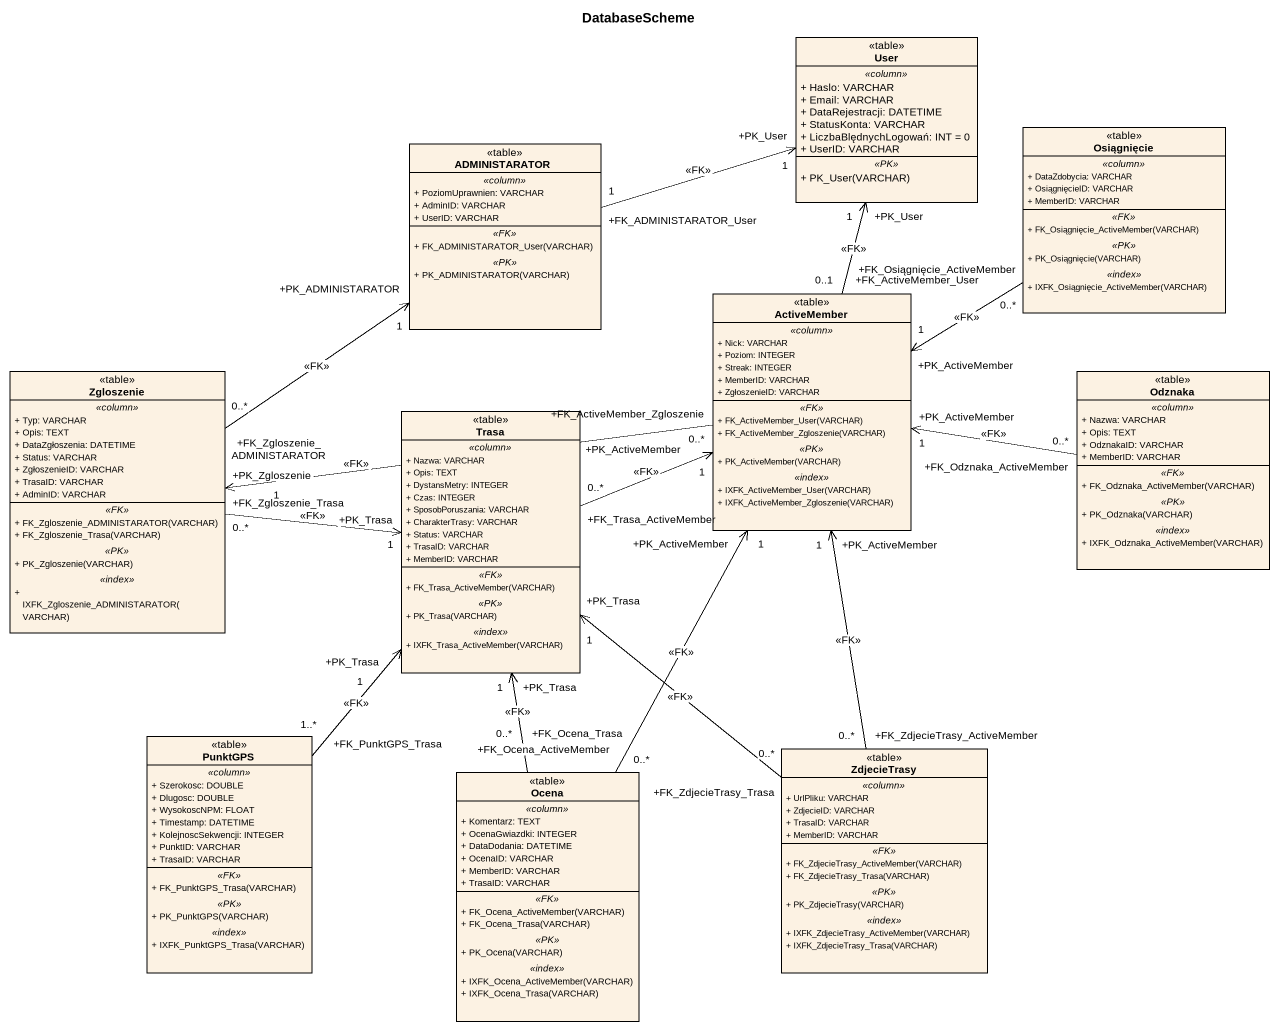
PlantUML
@startuml
title DatabaseScheme
hide circle
hide empty members
skinparam classAttributeIconSize 0
class User <<table>> {
  .. <<column>> ..
  + Haslo: VARCHAR
  + Email: VARCHAR
  + DataRejestracji: DATETIME
  + StatusKonta: VARCHAR
  + LiczbaBlędnychLogowań: INT = 0
  + UserID: VARCHAR
  .. <<PK>> ..
  + PK_User(VARCHAR)
}
class ADMINISTARATOR <<table>> {
  .. <<column>> ..
  + PoziomUprawnien: VARCHAR
  + AdminID: VARCHAR
  + UserID: VARCHAR
  .. <<FK>> ..
  + FK_ADMINISTARATOR_User(VARCHAR)
  .. <<PK>> ..
  + PK_ADMINISTARATOR(VARCHAR)
}
class Osiągnięcie <<table>> {
  .. <<column>> ..
  + DataZdobycia: VARCHAR
  + OsiągnięcieID: VARCHAR
  + MemberID: VARCHAR
  .. <<FK>> ..
  + FK_Osiągnięcie_ActiveMember(VARCHAR)
  .. <<PK>> ..
  + PK_Osiągnięcie(VARCHAR)
  .. <<index>> ..
  + IXFK_Osiągnięcie_ActiveMember(VARCHAR)
}
class ActiveMember <<table>> {
  .. <<column>> ..
  + Nick: VARCHAR
  + Poziom: INTEGER
  + Streak: INTEGER
  + MemberID: VARCHAR
  + ZgłoszenieID: VARCHAR
  .. <<FK>> ..
  + FK_ActiveMember_User(VARCHAR)
  + FK_ActiveMember_Zgloszenie(VARCHAR)
  .. <<PK>> ..
  + PK_ActiveMember(VARCHAR)
  .. <<index>> ..
  + IXFK_ActiveMember_User(VARCHAR)
  + IXFK_ActiveMember_Zgloszenie(VARCHAR)
}
class Zgloszenie <<table>> {
  .. <<column>> ..
  + Typ: VARCHAR
  + Opis: TEXT
  + DataZgłoszenia: DATETIME
  + Status: VARCHAR
  + ZgłoszenieID: VARCHAR
  + TrasaID: VARCHAR
  + AdminID: VARCHAR
  .. <<FK>> ..
  + FK_Zgloszenie_ADMINISTARATOR(VARCHAR)
  + FK_Zgloszenie_Trasa(VARCHAR)
  .. <<PK>> ..
  + PK_Zgloszenie(VARCHAR)
  .. <<index>> ..
  + IXFK_Zgloszenie_ADMINISTARATOR(VARCHAR)
}
class Odznaka <<table>> {
  .. <<column>> ..
  + Nazwa: VARCHAR
  + Opis: TEXT
  + OdznakaID: VARCHAR
  + MemberID: VARCHAR
  .. <<FK>> ..
  + FK_Odznaka_ActiveMember(VARCHAR)
  .. <<PK>> ..
  + PK_Odznaka(VARCHAR)
  .. <<index>> ..
  + IXFK_Odznaka_ActiveMember(VARCHAR)
}
class Trasa <<table>> {
  .. <<column>> ..
  + Nazwa: VARCHAR
  + Opis: TEXT
  + DystansMetry: INTEGER
  + Czas: INTEGER
  + SposobPoruszania: VARCHAR
  + CharakterTrasy: VARCHAR
  + Status: VARCHAR
  + TrasaID: VARCHAR
  + MemberID: VARCHAR
  .. <<FK>> ..
  + FK_Trasa_ActiveMember(VARCHAR)
  .. <<PK>> ..
  + PK_Trasa(VARCHAR)
  .. <<index>> ..
  + IXFK_Trasa_ActiveMember(VARCHAR)
}
class PunktGPS <<table>> {
  .. <<column>> ..
  + Szerokosc: DOUBLE
  + Dlugosc: DOUBLE
  + WysokoscNPM: FLOAT
  + Timestamp: DATETIME
  + KolejnoscSekwencji: INTEGER
  + PunktID: VARCHAR
  + TrasaID: VARCHAR
  .. <<FK>> ..
  + FK_PunktGPS_Trasa(VARCHAR)
  .. <<PK>> ..
  + PK_PunktGPS(VARCHAR)
  .. <<index>> ..
  + IXFK_PunktGPS_Trasa(VARCHAR)
}
class Ocena <<table>> {
  .. <<column>> ..
  + Komentarz: TEXT
  + OcenaGwiazdki: INTEGER
  + DataDodania: DATETIME
  + OcenaID: VARCHAR
  + MemberID: VARCHAR
  + TrasaID: VARCHAR
  .. <<FK>> ..
  + FK_Ocena_ActiveMember(VARCHAR)
  + FK_Ocena_Trasa(VARCHAR)
  .. <<PK>> ..
  + PK_Ocena(VARCHAR)
  .. <<index>> ..
  + IXFK_Ocena_ActiveMember(VARCHAR)
  + IXFK_Ocena_Trasa(VARCHAR)
}
class ZdjecieTrasy <<table>> {
  .. <<column>> ..
  + UrlPliku: VARCHAR
  + ZdjecieID: VARCHAR
  + TrasaID: VARCHAR
  + MemberID: VARCHAR
  .. <<FK>> ..
  + FK_ZdjecieTrasy_ActiveMember(VARCHAR)
  + FK_ZdjecieTrasy_Trasa(VARCHAR)
  .. <<PK>> ..
  + PK_ZdjecieTrasy(VARCHAR)
  .. <<index>> ..
  + IXFK_ZdjecieTrasy_ActiveMember(VARCHAR)
  + IXFK_ZdjecieTrasy_Trasa(VARCHAR)
}
ADMINISTARATOR "+FK_ADMINISTARATOR_User\n1" -right-> "+PK_User\n1" User : <<FK>>
Osiągnięcie "+FK_Osiągnięcie_ActiveMember\n0..*" --> "+PK_ActiveMember\n1" ActiveMember : <<FK>>
ActiveMember "+FK_ActiveMember_User\n0..1" -up-> "+PK_User\n1" User : <<FK>>
ActiveMember "+FK_ActiveMember_Zgloszenie\n0..*" -left-> "+PK_Zgloszenie\n1" Zgloszenie : <<FK>>
Zgloszenie "+FK_Zgloszenie_ADMINISTARATOR\n0..*" -up-> "+PK_ADMINISTARATOR\n1" ADMINISTARATOR : <<FK>>
Zgloszenie "+FK_Zgloszenie_Trasa\n0..*" -right-> "+PK_Trasa\n1" Trasa : <<FK>>
Odznaka "+FK_Odznaka_ActiveMember\n0..*" -left-> "+PK_ActiveMember\n1" ActiveMember : <<FK>>
Trasa "+FK_Trasa_ActiveMember\n0..*" -right-> "+PK_ActiveMember\n1" ActiveMember : <<FK>>
PunktGPS "+FK_PunktGPS_Trasa\n1..*" -up-> "+PK_Trasa\n1" Trasa : <<FK>>
Ocena "+FK_Ocena_ActiveMember\n0..*" -up-> "+PK_ActiveMember\n1" ActiveMember : <<FK>>
Ocena "+FK_Ocena_Trasa\n0..*" -up-> "+PK_Trasa\n1" Trasa : <<FK>>
ZdjecieTrasy "+FK_ZdjecieTrasy_ActiveMember\n0..*" -up-> "+PK_ActiveMember\n1" ActiveMember : <<FK>>
ZdjecieTrasy "+FK_ZdjecieTrasy_Trasa\n0..*" -up-> "+PK_Trasa\n1" Trasa : <<FK>>
@enduml
